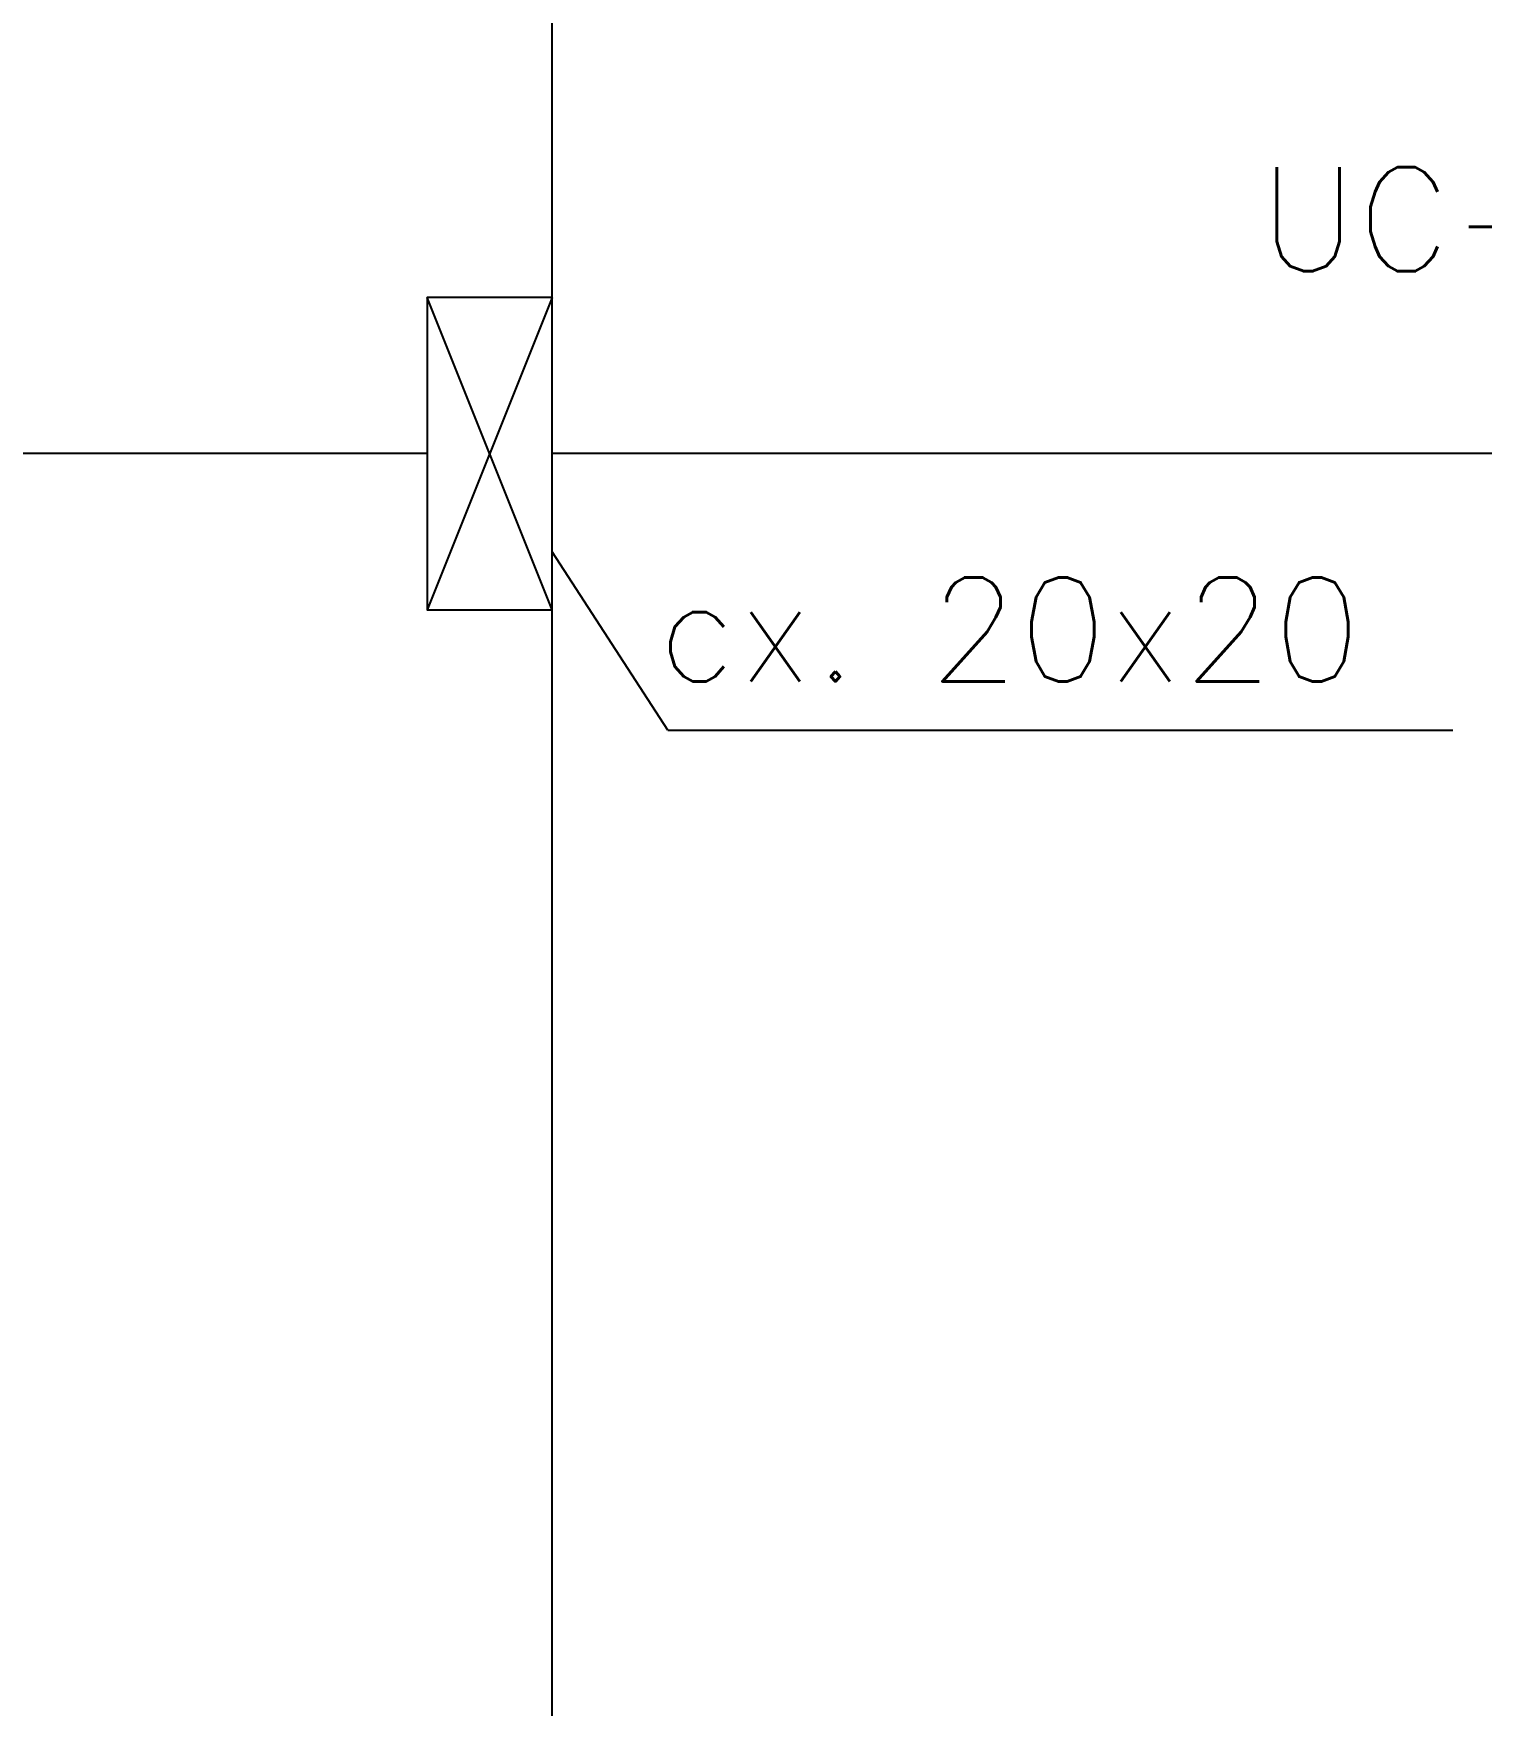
# Model space of a CAD drawing. Header units: metres. Extents: x -367 to 374, y -238 to 224.
# Drawn here: x 356.271 to 357.663, y 198.208 to 199.815 of the extents above; entities that cross this region are included whole.
import ezdxf
from ezdxf.enums import TextEntityAlignment as Align

# ---------------------------------------------------------------- set-up
doc = ezdxf.new("R2010")
doc.units = ezdxf.units.M
for name, color, linetype in [('EL-FIO', 3, 'Continuous'), ('ELE-ALIMENTADORES', 160, 'Continuous'), ('LA_BAU_BASES GERAIS_R00$0$BASE', 253, 'Continuous')]:
    doc.layers.add(name, color=color, linetype=linetype)
doc.styles.add('LA_BAU_BASES GERAIS_R00$0$R60-125-RS', font='romans.shx', dxfattribs={"height": 0.19})
doc.styles.add('LA_BAU_BASES GERAIS_R00$0$R80-100-RS', font='romans.shx', dxfattribs={"height": 0.203})
doc.styles.get("Standard").update_dxf_attribs({"font": 'romans.shx'})

# ---------------------------------------------------------------- blocks, each defined once
blk = doc.blocks.new('LA_BAU_BASES GERAIS_R00$0$LA_BAU_ALVENARIA SUPERIOR_R01')
at = {"layer": 'LA_BAU_BASES GERAIS_R00$0$BASE', "linetype": 'Continuous'}
blk.add_lwpolyline([(256.15, 202.7156), (256.15, 193.4), (258.7, 193.4), (258.7, 193.55), (256.77, 193.55), (256.77, 197.55), (257.2486, 197.55), (257.2486, 197.8), (256.77, 197.8), (256.77, 199.86), (257.57, 199.86), (257.57, 200.29), (256.77, 200.29), (256.77, 202.7156)], dxfattribs=at)
blk = doc.blocks.new('LA_BAU_BASES GERAIS_R00')
at = {"layer": 'LA_BAU_BASES GERAIS_R00$0$BASE'}
blk.add_blockref('LA_BAU_BASES GERAIS_R00$0$LA_BAU_ALVENARIA SUPERIOR_R01', (100, 0), dxfattribs=at)
at = {"layer": 'LA_BAU_BASES GERAIS_R00$0$BASE', "style": 'LA_BAU_BASES GERAIS_R00$0$R60-125-RS'}
for p in [(242.7816, 218.9192), (358.6366, 192.9642)]:
    blk.add_attdef('S', text='', height=0.19, rotation=90, dxfattribs=at).set_placement(p, align=Align.MIDDLE_CENTER)
at = {"layer": 'LA_BAU_BASES GERAIS_R00$0$BASE', "style": 'LA_BAU_BASES GERAIS_R00$0$R80-100-RS'}
blk.add_attdef('ACESSO', text='', height=0.203, dxfattribs=at).set_placement((365.9223, 191.9868), align=Align.TOP_CENTER)
at = {"layer": 'LA_BAU_BASES GERAIS_R00$0$BASE', "style": 'LA_BAU_BASES GERAIS_R00$0$R60-125-RS'}
blk.add_attdef('S', text='', height=0.19, dxfattribs=at).set_placement((266.1142, 180.9134), align=Align.MIDDLE_CENTER)

msp = doc.modelspace()

# ---------------------------------------------------------------- linework, layer by layer
at = {"layer": 'EL-FIO', "color": 160}
for p, q in [((356.77, 199.5612), (356.65, 199.2612)), ((356.77, 199.2612), (356.65, 199.5612)), ((356.65, 199.4112), (350.4061, 199.4112)), ((357.8698, 199.4112), (356.77, 199.4112))]:
    msp.add_line(p, q, dxfattribs=at)
msp.add_lwpolyline([(356.77, 199.2612), (356.77, 199.5612), (356.65, 199.5612), (356.65, 199.2612)], close=True, dxfattribs=at)
at = {"layer": 'ELE-ALIMENTADORES', "color": 2}
for q in [(356.77, 199.3169), (357.6359, 199.1454)]:
    msp.add_line((356.8813, 199.1454), q, dxfattribs=at)

# ---------------------------------------------------------------- block references
msp.add_blockref('LA_BAU_BASES GERAIS_R00', (0, 0), dxfattribs=at)

# ---------------------------------------------------------------- texts
at = {"layer": 'ELE-ALIMENTADORES', "color": 10}
msp.add_text('UC-3', height=0.1, dxfattribs=at).set_placement((357.6403, 199.5864), align=Align.CENTER)
at = {"layer": 'ELE-ALIMENTADORES', "color": 20}
msp.add_text('cx. 20x20', height=0.1, dxfattribs=at).set_placement((356.8709, 199.1923))

doc.saveas('drawing.dxf')
